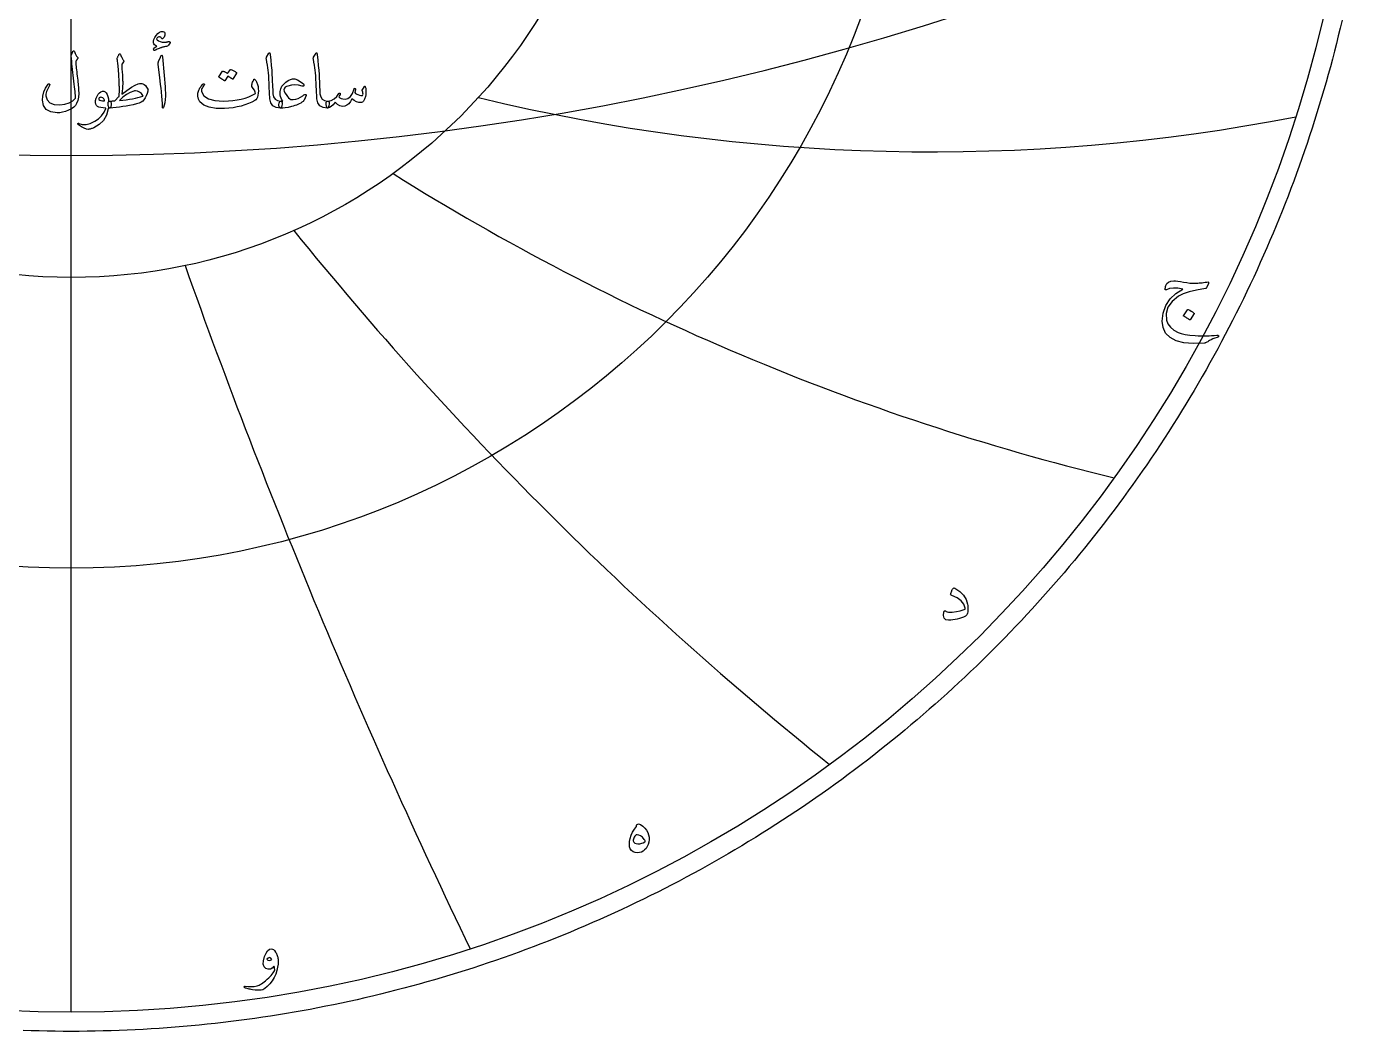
# Model space of a CAD drawing. Header units: millimetres. Extents: x -84 to 84, y -84 to 86.
# Drawn here: x -2.9 to 82.3, y -83.6 to -19.2 of the extents above; entities that cross this region are included whole.
import ezdxf

# ---------------------------------------------------------------- set-up
doc = ezdxf.new("R2010")
doc.units = ezdxf.units.MM
for name, color, linetype in [('CUT_OUTER', 1, 'Continuous'), ('ENGRAVE', 7, 'Continuous'), ('ENGRAVE_FINE', 8, 'Continuous'), ('TEXT', 5, 'Continuous')]:
    doc.layers.add(name, color=color, linetype=linetype)

msp = doc.modelspace()

# ---------------------------------------------------------------- linework, layer by layer
at = {"layer": 'CUT_OUTER'}
msp.add_lwpolyline([(81.428, -18.8108), (81.311, -19.3101), (81.191, -19.8087), (81.0679, -20.3065), (80.9418, -20.8035), (80.8126, -21.2998), (80.6804, -21.7952), (80.5452, -22.2899), (80.4069, -22.7836), (80.2656, -23.2766), (80.1212, -23.7686), (79.9739, -24.2598), (79.8235, -24.7501), (79.6702, -25.2394), (79.5138, -25.7278), (79.3544, -26.2152), (79.1921, -26.7016), (79.0268, -27.187), (78.8585, -27.6714), (78.6872, -28.1547), (78.513, -28.637), (78.3358, -29.1182), (78.1556, -29.5983), (77.9725, -30.0773), (77.7865, -30.5552), (77.5976, -31.0319), (77.4057, -31.5075), (77.2109, -31.9818), (77.0132, -32.455), (76.8126, -32.9269), (76.6092, -33.3976), (76.4028, -33.867), (76.1936, -34.3352), (75.9814, -34.8021), (75.7665, -35.2676), (75.5486, -35.7318), (75.328, -36.1947), (75.1045, -36.6563), (74.8781, -37.1164), (74.649, -37.5751), (74.417, -38.0325), (74.1823, -38.4884), (73.9447, -38.9428), (73.7044, -39.3958), (73.4612, -39.8473), (73.2154, -40.2973), (72.9667, -40.7458), (72.7153, -41.1927), (72.4612, -41.6381), (72.2044, -42.082), (71.9448, -42.5242), (71.6825, -42.9649), (71.4175, -43.4039), (71.1499, -43.8413), (70.8795, -44.277), (70.6065, -44.7111), (70.3309, -45.1435), (70.0525, -45.5742), (69.7716, -46.0031), (69.488, -46.4304), (69.2018, -46.8559), (68.913, -47.2796), (68.6216, -47.7016), (68.3276, -48.1217), (68.0311, -48.5401), (67.7319, -48.9566), (67.4303, -49.3713), (67.1261, -49.7841), (66.8193, -50.195), (66.5101, -50.6041), (66.1983, -51.0112), (65.8841, -51.4164), (65.5674, -51.8197), (65.2482, -52.2211), (64.9265, -52.6204), (64.6024, -53.0178), (64.2759, -53.4132), (63.9469, -53.8066), (63.6156, -54.198), (63.2818, -54.5873), (62.9457, -54.9745), (62.6072, -55.3597), (62.2663, -55.7429), (61.9231, -56.1239), (61.5776, -56.5028), (61.2297, -56.8795), (60.8796, -57.2542), (60.5271, -57.6266), (60.1724, -57.9969), (59.8154, -58.365), (59.4562, -58.731), (59.0947, -59.0947), (58.731, -59.4562), (58.365, -59.8154), (57.9969, -60.1724), (57.6266, -60.5271), (57.2542, -60.8796), (56.8795, -61.2297), (56.5028, -61.5776), (56.1239, -61.9231), (55.7429, -62.2663), (55.3597, -62.6072), (54.9745, -62.9457), (54.5873, -63.2818), (54.198, -63.6156), (53.8066, -63.9469), (53.4132, -64.2759), (53.0178, -64.6024), (52.6204, -64.9265), (52.2211, -65.2482), (51.8197, -65.5674), (51.4164, -65.8841), (51.0112, -66.1983), (50.6041, -66.5101), (50.195, -66.8193), (49.7841, -67.1261), (49.3713, -67.4303), (48.9566, -67.7319), (48.5401, -68.0311), (48.1217, -68.3276), (47.7016, -68.6216), (47.2796, -68.913), (46.8559, -69.2018), (46.4304, -69.488), (46.0031, -69.7716), (45.5742, -70.0525), (45.1435, -70.3309), (44.7111, -70.6065), (44.277, -70.8795), (43.8413, -71.1499), (43.4039, -71.4175), (42.9649, -71.6825), (42.5242, -71.9448), (42.082, -72.2044), (41.6381, -72.4612), (41.1927, -72.7153), (40.7458, -72.9667), (40.2973, -73.2154), (39.8473, -73.4612), (39.3958, -73.7044), (38.9428, -73.9447), (38.4884, -74.1823), (38.0325, -74.417), (37.5751, -74.649), (37.1164, -74.8781), (36.6563, -75.1045), (36.1947, -75.328), (35.7318, -75.5486), (35.2676, -75.7665), (34.8021, -75.9814), (34.3352, -76.1936), (33.867, -76.4028), (33.3976, -76.6092), (32.9269, -76.8126), (32.455, -77.0132), (31.9818, -77.2109), (31.5075, -77.4057), (31.0319, -77.5976), (30.5552, -77.7865), (30.0773, -77.9725), (29.5983, -78.1556), (29.1182, -78.3358), (28.637, -78.513), (28.1547, -78.6872), (27.6714, -78.8585), (27.187, -79.0268), (26.7016, -79.1921), (26.2152, -79.3544), (25.7278, -79.5138), (25.2394, -79.6702), (24.7501, -79.8235), (24.2598, -79.9739), (23.7686, -80.1212), (23.2766, -80.2656), (22.7836, -80.4069), (22.2899, -80.5452), (21.7952, -80.6804), (21.2998, -80.8126), (20.8035, -80.9418), (20.3065, -81.0679), (19.8087, -81.191), (19.3101, -81.311), (18.8108, -81.428), (18.3108, -81.5419), (17.8102, -81.6527), (17.3088, -81.7604), (16.8068, -81.8651), (16.3042, -81.9667), (15.8009, -82.0652), (15.2971, -82.1606), (14.7927, -82.2529), (14.2877, -82.3421), (13.7822, -82.4282), (13.2762, -82.5112), (12.7696, -82.5912), (12.2626, -82.668), (11.7552, -82.7416), (11.2472, -82.8122), (10.7389, -82.8797), (10.2302, -82.944), (9.721, -83.0052), (9.2115, -83.0633), (8.7017, -83.1182), (8.1915, -83.1701), (7.6811, -83.2188), (7.1703, -83.2643), (6.6593, -83.3068), (6.148, -83.3461), (5.6365, -83.3822), (5.1247, -83.4152), (4.6128, -83.4451), (4.1007, -83.4718), (3.5885, -83.4954), (3.0761, -83.5159), (2.5636, -83.5332), (2.051, -83.5473), (1.5383, -83.5583), (1.0256, -83.5662), (0.5128, -83.5709), (0, -83.5725), (-0.5128, -83.5709), (-1.0256, -83.5662), (-1.5383, -83.5583), (-2.051, -83.5473), (-2.5636, -83.5332), (-3.0761, -83.5159)], dxfattribs=at)
at = {"layer": 'ENGRAVE'}
for points in [[(0, -82.35), (0, 82.35)], [(0, -82.35), (0, -35.2859)]]:
    msp.add_lwpolyline(points, dxfattribs=at)
for radius in [82.35, 53.9054, 35.2859]:
    msp.add_circle((0, 0), radius, dxfattribs=at)
for centre, radius, start, end in [((55.1091, 95.4517), 122.6941, 256.3176, 280.973176), ((103.5636, 103.5636), 156.0661, 237.894618, 256.386299), ((189.7998, 109.5809), 225.6939, 218.942336, 231.270124), ((422.7759, 113.2825), 440.9968, 199.58272, 205.746614)]:
    msp.add_arc(centre, radius, start, end, dxfattribs=at)
at = {"layer": 'ENGRAVE_FINE'}
msp.add_arc((0, 156.4397), 183.9059, 243.541053, 296.458947, dxfattribs=at)
at = {"layer": 'TEXT'}
for points in [[(6.1559, -20.4793), (6.0924, -20.4912), (6.0335, -20.5025), (5.9792, -20.5131), (5.9294, -20.5232), (5.8845, -20.5329), (5.8448, -20.5427), (5.8103, -20.5524), (5.7809, -20.5621), (5.7511, -20.5732), (5.7151, -20.5871), (5.6731, -20.6037), (5.625, -20.623), (5.5709, -20.6454), (5.5106, -20.6711), (5.4442, -20.7002), (5.3718, -20.7326), (5.3423, -20.7423), (5.317, -20.7423), (5.296, -20.7326), (5.2793, -20.7131), (5.2692, -20.6653), (5.2975, -20.6096), (5.3642, -20.546), (5.4692, -20.4745), (5.3888, -20.4288), (5.328, -20.3795), (5.2866, -20.3265), (5.2646, -20.2699), (5.2604, -20.1631), (5.2866, -20.0471), (5.3432, -19.922), (5.4302, -19.7878), (5.534, -19.6676), (5.6409, -19.5845), (5.7507, -19.5385), (5.8637, -19.5297), (5.9267, -19.5455), (5.9696, -19.5784), (5.9924, -19.6283), (5.9952, -19.6953), (5.9842, -19.7677), (5.9659, -19.8341), (5.9404, -19.8943), (5.9075, -19.9485), (5.8746, -19.9865), (5.8442, -20.0033), (5.8162, -19.9987), (5.7906, -19.9729), (5.7614, -19.9342), (5.7273, -19.9059), (5.6883, -19.8879), (5.6445, -19.8803), (5.5986, -19.8803), (5.5581, -19.8901), (5.5231, -19.9095), (5.4935, -19.9388), (5.4719, -19.9741), (5.4655, -20.0069), (5.4744, -20.0374), (5.4984, -20.0654), (5.5885, -20.132), (5.6981, -20.181), (5.8271, -20.2124), (5.9757, -20.2261), (5.9886, -20.2256), (6.0031, -20.2243), (6.0191, -20.222), (6.0366, -20.2188), (6.0556, -20.215), (6.0761, -20.2109), (6.0982, -20.2065), (6.1218, -20.2017), (6.1474, -20.197), (6.1705, -20.1926), (6.1912, -20.1885), (6.2095, -20.1847), (6.2256, -20.1815), (6.2399, -20.1792), (6.2524, -20.1779), (6.263, -20.1774), (6.2831, -20.1795), (6.2996, -20.1859), (6.3123, -20.1966), (6.3215, -20.2115), (6.3273, -20.2258), (6.33, -20.2395), (6.3297, -20.2526), (6.3263, -20.2651), (6.2792, -20.3533), (6.235, -20.4185), (6.1939, -20.4605), (6.1559, -20.4793)], [(0.0974, -20.8105), (0.1059, -20.7956), (0.1169, -20.7849), (0.1303, -20.7786), (0.1461, -20.7764), (0.1619, -20.7792), (0.1753, -20.7874), (0.1863, -20.8011), (0.1948, -20.8203), (0.2402, -20.932), (0.2886, -21.0285), (0.34, -21.1097), (0.3945, -21.1758), (0.4106, -21.1995), (0.4152, -21.2269), (0.4082, -21.258), (0.3896, -21.2927), (0.3777, -21.3094), (0.3665, -21.3255), (0.3558, -21.3411), (0.3458, -21.356), (0.3363, -21.37), (0.3275, -21.3828), (0.3193, -21.3943), (0.3117, -21.4047), (0.2989, -21.4235), (0.2898, -21.4461), (0.2843, -21.4723), (0.2825, -21.5021), (0.2883, -21.5862), (0.2959, -21.678), (0.3053, -21.7774), (0.3166, -21.8844), (0.3293, -21.999), (0.3433, -22.1212), (0.3586, -22.251), (0.375, -22.3885), (0.3934, -22.5256), (0.4097, -22.6545), (0.4239, -22.7752), (0.4359, -22.8876), (0.4461, -22.9922), (0.4548, -23.0891), (0.4619, -23.1785), (0.4675, -23.2602), (0.4739, -23.5022), (0.4541, -23.7314), (0.4082, -23.9478), (0.336, -24.1514), (0.2657, -24.2711), (0.1571, -24.3816), (0.01, -24.4829), (-0.1753, -24.5752), (-0.3762, -24.6516), (-0.5649, -24.7054), (-0.7415, -24.7368), (-0.9059, -24.7456), (-1.3174, -24.689), (-1.612, -24.5338), (-1.7898, -24.2799), (-1.8507, -23.9274), (-1.8294, -23.6647), (-1.7606, -23.4075), (-1.6443, -23.1558), (-1.4805, -22.9096), (-1.468, -22.8953), (-1.455, -22.8864), (-1.4413, -22.8831), (-1.427, -22.8852), (-1.4117, -22.891), (-1.4002, -22.8986), (-1.3923, -22.908), (-1.388, -22.9193), (-1.385, -22.936), (-1.3856, -22.9522), (-1.3898, -22.9677), (-1.3977, -22.9826), (-1.5094, -23.2002), (-1.5865, -23.3856), (-1.6288, -23.5387), (-1.6364, -23.6596), (-1.5551, -23.9198), (-1.3795, -24.1015), (-1.1095, -24.2047), (-0.7451, -24.2294), (-0.4167, -24.1938), (-0.1376, -24.1113), (0.0922, -23.9819), (0.2727, -23.8057), (0.2689, -23.7206), (0.2624, -23.6212), (0.2531, -23.5075), (0.2411, -23.3795), (0.226, -23.2369), (0.2076, -23.0794), (0.1858, -22.907), (0.1607, -22.7196), (0.137, -22.5263), (0.1144, -22.3361), (0.0931, -22.1489), (0.0731, -21.9647), (0.0545, -21.7836), (0.0377, -21.6056), (0.0228, -21.4306), (0.0097, -21.2586), (-0.0097, -21.093), (-0.0088, -21.0741), (-0.0061, -21.0565), (-0.0015, -21.04), (0.0049, -21.0248)], [(3.0682, -20.9858), (3.0798, -20.9734), (3.0901, -20.9651), (3.0992, -20.9612), (3.1072, -20.9615), (3.1166, -20.9658), (3.1254, -20.9737), (3.1336, -20.9852), (3.1413, -21.0005), (3.1721, -21.0662), (3.2015, -21.1271), (3.2294, -21.1831), (3.2557, -21.2342), (3.2808, -21.2799), (3.305, -21.3194), (3.3283, -21.3529), (3.3507, -21.3803), (3.3671, -21.4029), (3.3726, -21.4266), (3.3671, -21.4516), (3.3507, -21.4777), (3.2533, -21.5995), (3.2408, -21.6205), (3.2326, -21.6445), (3.2286, -21.6716), (3.2289, -21.7018), (3.2447, -21.9316), (3.2581, -22.134), (3.2691, -22.309), (3.2776, -22.4566), (3.284, -22.5772), (3.2886, -22.6709), (3.2913, -22.7379), (3.2922, -22.7781), (3.2912, -22.8968), (3.288, -23.0094), (3.2826, -23.1159), (3.2752, -23.2164), (3.2659, -23.3107), (3.2551, -23.399), (3.2428, -23.4812), (3.2289, -23.5573), (3.5598, -23.304), (3.8462, -23.1092), (4.0882, -22.9729), (4.2857, -22.8949), (4.3737, -22.8742), (4.4525, -22.8657), (4.5222, -22.8694), (4.5828, -22.8852), (4.6684, -22.9296), (4.7496, -22.9997), (4.8266, -23.0952), (4.8994, -23.2164), (4.9106, -23.2453), (4.9152, -23.2785), (4.9131, -23.3159), (4.9043, -23.3576), (4.8559, -23.5074), (4.7983, -23.6498), (4.7317, -23.785), (4.6559, -23.9128), (4.5822, -23.995), (4.4781, -24.0662), (4.3436, -24.1265), (4.1786, -24.1758), (3.9578, -24.2247), (3.7385, -24.2689), (3.5207, -24.3087), (3.3044, -24.3438), (3.09, -24.3741), (2.8777, -24.3992), (2.6675, -24.4192), (2.4594, -24.4339), (2.436, -24.4272), (2.4144, -24.4071), (2.3946, -24.3736), (2.3766, -24.3268), (2.3608, -24.2692), (2.3523, -24.2135), (2.3511, -24.1597), (2.3572, -24.1076), (2.3709, -24.0623), (2.3925, -24.0285), (2.422, -24.0063), (2.4594, -23.9956), (2.5092, -23.9929), (2.5562, -23.9895), (2.6005, -23.9856), (2.6421, -23.981), (2.6809, -23.9764), (2.7169, -23.9725), (2.7503, -23.9691), (2.7809, -23.9664), (3.0536, -23.7034), (3.056, -23.692), (3.0585, -23.6772), (3.0609, -23.6591), (3.0633, -23.6376), (3.0658, -23.6128), (3.0682, -23.5847), (3.0706, -23.5532), (3.0731, -23.5183), (3.0752, -23.4804), (3.0767, -23.4398), (3.0776, -23.3964), (3.0779, -23.3503), (3.0779, -23.3018), (3.0779, -23.2511), (3.0779, -23.1983), (3.0779, -23.1433), (3.0773, -23.0812), (3.0755, -23.007), (3.0725, -22.9205), (3.0682, -22.8219), (3.0627, -22.7117), (3.056, -22.5906), (3.0481, -22.4585), (3.039, -22.3154), (3.018, -21.9979), (2.9988, -21.7468), (2.9815, -21.562), (2.9659, -21.4436), (2.9534, -21.3675), (2.9452, -21.3097), (2.9413, -21.2701), (2.9416, -21.2488), (2.9563, -21.2087), (2.9714, -21.1709), (2.9868, -21.1356), (3.0025, -21.1027), (3.0184, -21.0717), (3.0347, -21.0419), (3.0513, -21.0132), (3.0682, -20.9858)], [(5.7127, -21.1709), (5.7593, -21.0808), (5.7967, -21.0492), (5.825, -21.0759), (5.8442, -21.1612), (5.9562, -22.3544), (6.0229, -23.0867), (6.0378, -23.6717), (6.001, -24.1094), (5.9124, -24.3998), (5.8962, -24.4236), (5.8819, -24.4364), (5.8695, -24.4382), (5.8588, -24.429), (5.8503, -24.4147), (5.8442, -24.3962), (5.8405, -24.3733), (5.8393, -24.3463), (5.8393, -24.1353), (5.8296, -23.9116), (5.8101, -23.6751), (5.7809, -23.4258), (5.7745, -23.3607), (5.7553, -23.1847), (5.7234, -22.898), (5.6786, -22.5005), (5.5715, -21.619), (5.569, -21.5721), (5.5715, -21.5289), (5.5788, -21.4893), (5.5909, -21.4534)], [(12.6673, -20.9274), (12.6767, -20.9128), (12.6856, -20.9031), (12.6938, -20.8982), (12.7014, -20.8982), (12.7129, -20.9046), (12.7233, -20.9237), (12.7324, -20.9557), (12.7403, -21.0005), (12.7805, -21.3642), (12.8134, -21.7005), (12.839, -22.0095), (12.8572, -22.291), (12.8689, -22.5318), (12.8798, -22.7476), (12.8896, -22.9385), (12.8986, -23.1044), (12.9064, -23.2453), (12.9126, -23.3613), (12.9173, -23.4523), (12.9205, -23.5183), (12.9638, -23.7162), (13.0593, -23.8617), (13.2073, -23.9548), (13.4076, -23.9956), (13.4633, -24.0102), (13.4989, -24.0443), (13.5144, -24.0979), (13.5098, -24.1709), (13.487, -24.286), (13.4623, -24.3682), (13.4359, -24.4175), (13.4076, -24.4339), (13.1257, -24.3968), (12.9181, -24.2854), (12.7848, -24.0997), (12.7257, -23.8398), (12.7164, -23.7154), (12.7081, -23.5908), (12.7006, -23.4658), (12.6941, -23.3406), (12.6881, -23.215), (12.6825, -23.0891), (12.6772, -22.963), (12.6722, -22.8365), (12.663, -22.5953), (12.6502, -22.3781), (12.6338, -22.185), (12.6137, -22.0159), (12.59, -21.8535), (12.5626, -21.6805), (12.5315, -21.4968), (12.4968, -21.3024), (12.4923, -21.2674), (12.4932, -21.2354), (12.4996, -21.2065), (12.5114, -21.1807)], [(15.6819, -20.9274), (15.6914, -20.9128), (15.7002, -20.9031), (15.7084, -20.8982), (15.716, -20.8982), (15.7276, -20.9046), (15.7379, -20.9237), (15.7471, -20.9557), (15.755, -21.0005), (15.7952, -21.3642), (15.828, -21.7005), (15.8536, -22.0095), (15.8719, -22.291), (15.8836, -22.5318), (15.8944, -22.7476), (15.9043, -22.9385), (15.9133, -23.1044), (15.921, -23.2453), (15.9273, -23.3613), (15.932, -23.4523), (15.9352, -23.5183), (15.9784, -23.7162), (16.074, -23.8617), (16.2219, -23.9548), (16.4222, -23.9956), (16.4779, -24.0102), (16.5135, -24.0443), (16.529, -24.0979), (16.5245, -24.1709), (16.5016, -24.286), (16.477, -24.3682), (16.4505, -24.4175), (16.4222, -24.4339), (16.1403, -24.3968), (15.9327, -24.2854), (15.7994, -24.0997), (15.7404, -23.8398), (15.7311, -23.7154), (15.7227, -23.5908), (15.7152, -23.4658), (15.7087, -23.3406), (15.7028, -23.215), (15.6971, -23.0891), (15.6918, -22.963), (15.6868, -22.8365), (15.6777, -22.5953), (15.6649, -22.3781), (15.6484, -22.185), (15.6283, -22.0159), (15.6046, -21.8535), (15.5772, -21.6805), (15.5462, -21.4968), (15.5115, -21.3024), (15.5069, -21.2674), (15.5078, -21.2354), (15.5142, -21.2065), (15.5261, -21.1807)], [(10.1932, -21.9745), (10.1993, -21.9684), (10.2079, -21.9647), (10.2188, -21.9635), (10.2322, -21.9647), (10.2801, -21.9827), (10.3266, -22.0025), (10.3715, -22.0241), (10.4148, -22.0475), (10.457, -22.0731), (10.4982, -22.1011), (10.5386, -22.1315), (10.578, -22.1644), (10.5856, -22.1745), (10.5889, -22.1851), (10.588, -22.1964), (10.5829, -22.2083), (10.3491, -22.5784), (10.3427, -22.5833), (10.3333, -22.5833), (10.3208, -22.5784), (10.3053, -22.5686), (10.2946, -22.5597), (10.2773, -22.5473), (10.2532, -22.5317), (10.2225, -22.5126), (10.1847, -22.49), (10.1397, -22.4633), (10.0873, -22.4327), (10.0277, -22.3982), (9.8426, -22.6855), (9.8341, -22.6944), (9.8231, -22.6965), (9.8097, -22.6919), (9.7939, -22.6807), (9.7802, -22.6709), (9.7586, -22.6563), (9.7291, -22.6368), (9.6916, -22.6125), (9.6457, -22.5833), (9.5906, -22.5492), (9.5263, -22.5102), (9.453, -22.4664), (9.4454, -22.4591), (9.442, -22.4518), (9.4429, -22.4445), (9.4481, -22.4372), (9.6868, -22.0816), (9.6928, -22.0755), (9.7014, -22.0719), (9.7123, -22.0707), (9.7257, -22.0719), (9.7665, -22.0851), (9.8061, -22.1005), (9.8444, -22.118), (9.8816, -22.1376), (9.9175, -22.1591), (9.9522, -22.1821), (9.9857, -22.2066), (10.0179, -22.2326)], [(11.7809, -22.6222), (11.8136, -22.6633), (11.8436, -22.7087), (11.8709, -22.7583), (11.8954, -22.8122), (11.9171, -22.87), (11.9362, -22.9315), (11.9524, -22.9966), (11.966, -23.0654), (11.9836, -23.2036), (11.9879, -23.3406), (11.9788, -23.4763), (11.9562, -23.6109), (11.9222, -23.7308), (11.8783, -23.8276), (11.8248, -23.9012), (11.7614, -23.9518), (11.5605, -24.058), (11.3475, -24.1527), (11.1222, -24.2358), (10.8848, -24.3073), (10.6352, -24.3666), (10.3734, -24.4132), (10.0995, -24.447), (9.8134, -24.468), (9.277, -24.4625), (8.8369, -24.3877), (8.493, -24.2434), (8.2452, -24.0297), (8.1435, -23.8626), (8.0966, -23.6827), (8.1046, -23.49), (8.1673, -23.2846), (8.1884, -23.2403), (8.2129, -23.1951), (8.2408, -23.149), (8.272, -23.1019), (8.3065, -23.054), (8.3444, -23.0051), (8.3857, -22.9554), (8.4302, -22.9047), (8.4452, -22.8904), (8.4607, -22.8816), (8.4768, -22.8782), (8.4936, -22.8803), (8.5048, -22.8846), (8.5143, -22.8925), (8.5219, -22.9041), (8.5277, -22.9193), (8.5304, -22.9336), (8.5289, -22.9473), (8.5231, -22.9604), (8.513, -22.9729), (8.4713, -23.0225), (8.4339, -23.0739), (8.4007, -23.1272), (8.3718, -23.1823), (8.352, -23.2349), (8.3414, -23.2858), (8.3398, -23.3348), (8.3475, -23.382), (8.4996, -23.6574), (8.7858, -23.8507), (9.2058, -23.9618), (9.7598, -23.9907), (10.0643, -23.979), (10.3546, -23.9536), (10.6305, -23.9145), (10.8921, -23.8617), (11.1397, -23.7952), (11.3737, -23.715), (11.5939, -23.6211), (11.8004, -23.5135), (11.7803, -23.413), (11.7347, -23.3016), (11.6634, -23.1792), (11.5666, -23.0459), (11.5636, -23.0331), (11.5642, -23.0094), (11.5685, -22.9747), (11.5764, -22.929), (11.5785, -22.9245), (11.58, -22.9205), (11.5809, -22.9172), (11.5812, -22.9144), (11.5971, -22.8523), (11.6202, -22.7829), (11.6506, -22.7062), (11.6884, -22.6222), (11.7051, -22.5966), (11.7261, -22.5881), (11.7514, -22.5966), (11.7809, -22.6222)], [(15.0488, -23.6401), (14.9173, -23.9323), (14.9006, -23.9612), (14.8844, -23.9846), (14.8689, -24.0026), (14.854, -24.0151), (14.7782, -24.067), (14.6969, -24.1155), (14.6102, -24.1607), (14.518, -24.2026), (14.4205, -24.2417), (14.3183, -24.2787), (14.2111, -24.3135), (14.0991, -24.3463), (13.8897, -24.3974), (13.7046, -24.429), (13.5439, -24.4412), (13.4076, -24.4339), (13.3555, -24.4102), (13.3211, -24.3633), (13.3044, -24.2933), (13.3053, -24.2002), (13.3178, -24.1161), (13.3357, -24.054), (13.3592, -24.0139), (13.3881, -23.9956), (13.3929, -23.9956), (13.3978, -23.9956), (13.4027, -23.9956), (13.4076, -23.9956), (13.4438, -23.9993), (13.4794, -24.0005), (13.5144, -23.9993), (13.5488, -23.9956), (13.4897, -23.9082), (13.4441, -23.8118), (13.4118, -23.7061), (13.3929, -23.5914), (13.3902, -23.3859), (13.4258, -23.203), (13.4998, -23.0426), (13.6121, -22.9047), (13.7567, -22.7759), (13.8982, -22.677), (14.0367, -22.6079), (14.1722, -22.5686), (14.3183, -22.569), (14.4839, -22.6234), (14.6689, -22.7321), (14.8735, -22.8949), (14.8966, -22.9202), (14.9076, -22.9473), (14.9063, -22.9762), (14.893, -23.007), (14.8738, -23.0307), (14.8503, -23.0435), (14.8226, -23.0453), (14.7907, -23.0362), (14.5615, -22.9698), (14.3317, -22.9461), (14.1012, -22.965), (13.8702, -23.0264), (13.7786, -23.0651), (13.7083, -23.108), (13.6593, -23.1552), (13.6316, -23.2066), (13.6249, -23.2718), (13.6438, -23.3552), (13.6882, -23.4568), (13.7582, -23.5768), (13.8434, -23.6979), (13.9238, -23.7886), (13.9993, -23.8489), (14.0699, -23.8787), (14.2236, -23.8939), (14.3779, -23.8763), (14.5329, -23.8258), (14.6884, -23.7424), (14.8296, -23.645), (14.9027, -23.5987), (14.9611, -23.5719), (15.005, -23.5646), (15.0342, -23.5768), (15.0461, -23.5917), (15.0525, -23.6072), (15.0534, -23.6233), (15.0488, -23.6401)], [(2.362, -24.4875), (2.2479, -24.8884), (2.0564, -25.2241), (1.7877, -25.4947), (1.4416, -25.7002), (1.3932, -25.721), (1.3454, -25.7397), (1.2982, -25.7563), (1.2516, -25.7708), (1.206, -25.7828), (1.1615, -25.7921), (1.1183, -25.7986), (1.0763, -25.8024), (0.9716, -25.7875), (0.8328, -25.733), (0.6599, -25.639), (0.4529, -25.5054), (0.4307, -25.4862), (0.4176, -25.4676), (0.4137, -25.4497), (0.4188, -25.4323), (0.4304, -25.4189), (0.4456, -25.4128), (0.4645, -25.414), (0.487, -25.4226), (0.7022, -25.4923), (0.9436, -25.492), (1.2111, -25.4216), (1.5049, -25.2813), (1.7447, -25.1185), (1.9432, -24.927), (2.1003, -24.707), (2.2159, -24.4583), (2.215, -24.4494), (2.2123, -24.4424), (2.2077, -24.4373), (2.2013, -24.4339), (2.0336, -24.4242), (1.8908, -24.4047), (1.773, -24.3755), (1.6802, -24.3365), (1.6084, -24.2762), (1.5633, -24.1928), (1.5451, -24.0863), (1.5536, -23.9566), (1.5563, -23.9394), (1.5597, -23.9219), (1.5636, -23.9041), (1.5682, -23.886), (1.5734, -23.8673), (1.5791, -23.8477), (1.5855, -23.8271), (1.5925, -23.8057), (1.6498, -23.6666), (1.7192, -23.5512), (1.8007, -23.4596), (1.8945, -23.3917), (1.9904, -23.3546), (2.0783, -23.3552), (2.1584, -23.3935), (2.2305, -23.4696), (2.2935, -23.5756), (2.3413, -23.6985), (2.3739, -23.8385), (2.3912, -23.9956), (2.4008, -23.9955), (2.4101, -23.995), (2.4191, -23.9942), (2.4278, -23.9932), (2.4365, -23.9921), (2.4454, -23.9913), (2.4547, -23.9909), (2.4643, -23.9907), (2.4972, -23.9977), (2.5227, -24.0187), (2.541, -24.0537), (2.552, -24.1027), (2.5565, -24.1566), (2.5556, -24.2111), (2.5492, -24.2662), (2.5374, -24.3219), (2.5218, -24.3709), (2.5045, -24.4059), (2.4853, -24.4269), (2.4643, -24.4339), (2.3718, -24.4339), (2.3712, -24.4427), (2.3693, -24.4546), (2.3663, -24.4695), (2.362, -24.4875)], [(2.1283, -23.942), (2.0771, -23.8528), (2.0211, -23.7898), (1.9602, -23.753), (1.8945, -23.7424), (1.8552, -23.7527), (1.8202, -23.7691), (1.7895, -23.7917), (1.763, -23.8203), (1.7545, -23.8355), (1.7533, -23.8519), (1.7593, -23.8696), (1.7727, -23.8885), (1.823, -23.9326), (1.8957, -23.9627), (1.991, -23.9789), (2.1088, -23.981), (2.121, -23.9786), (2.1283, -23.9713), (2.1307, -23.9591), (2.1283, -23.942)], [(4.1153, -23.3333), (4.0906, -23.3342), (4.0654, -23.3369), (4.0395, -23.3415), (4.013, -23.3479), (3.7738, -23.4419), (3.5382, -23.5731), (3.3062, -23.7414), (3.0779, -23.9469), (3.3059, -23.9256), (3.5223, -23.9006), (3.7272, -23.872), (3.9205, -23.8398), (4.1022, -23.8035), (4.2723, -23.7631), (4.4309, -23.7183), (4.578, -23.6693), (4.5916, -23.6635), (4.5986, -23.6559), (4.599, -23.6465), (4.5926, -23.6352), (4.4879, -23.5068), (4.3734, -23.4136), (4.2492, -23.3558), (4.1153, -23.3333)], [(18.7842, -23.0459), (18.7949, -23.0386), (18.8073, -23.0411), (18.8217, -23.0532), (18.8378, -23.0751), (18.8551, -23.1123), (18.8682, -23.1652), (18.877, -23.234), (18.8816, -23.3187), (18.8831, -23.4148), (18.878, -23.5086), (18.8661, -23.5999), (18.8475, -23.6888), (18.7933, -23.8617), (18.7331, -23.9859), (18.6667, -24.0614), (18.5943, -24.0881), (18.4229, -24.0781), (18.2643, -24.0333), (18.1185, -23.9539), (17.9855, -23.8398), (17.8942, -24.0196), (17.7858, -24.16), (17.6604, -24.2607), (17.518, -24.3219), (17.3685, -24.3353), (17.2172, -24.2976), (17.0641, -24.2087), (16.9092, -24.0687), (16.7838, -24.2285), (16.6608, -24.3426), (16.5403, -24.4111), (16.4222, -24.4339), (16.3984, -24.4205), (16.3759, -24.3803), (16.3546, -24.3134), (16.3345, -24.2196), (16.3272, -24.1271), (16.3394, -24.0589), (16.371, -24.0151), (16.4222, -23.9956), (16.6468, -23.9448), (16.8435, -23.8458), (17.0121, -23.6988), (17.1527, -23.5037), (17.1603, -23.4931), (17.1685, -23.4855), (17.1774, -23.4809), (17.1868, -23.4794), (17.1984, -23.4806), (17.2087, -23.4842), (17.2178, -23.4903), (17.2258, -23.4988), (17.2303, -23.525), (17.2197, -23.5695), (17.1938, -23.6322), (17.1527, -23.7131), (17.2066, -23.7755), (17.2903, -23.8215), (17.4038, -23.851), (17.5472, -23.8641), (17.7259, -23.8267), (17.882, -23.7046), (18.0156, -23.4979), (18.1267, -23.2066), (18.1322, -23.1917), (18.1389, -23.1811), (18.1468, -23.1747), (18.156, -23.1725), (18.1697, -23.1738), (18.1815, -23.1774), (18.1916, -23.1835), (18.1998, -23.192), (18.2059, -23.2042), (18.2095, -23.2164), (18.2108, -23.2286), (18.2095, -23.2407), (18.1608, -23.4453), (18.2178, -23.4958), (18.2862, -23.5402), (18.3663, -23.5786), (18.4579, -23.6109), (18.5471, -23.6319), (18.615, -23.6364), (18.6615, -23.6246), (18.6868, -23.5963), (18.695, -23.553), (18.6905, -23.4915), (18.6731, -23.4118), (18.643, -23.3138), (18.6482, -23.2861), (18.6734, -23.2322), (18.7188, -23.1522), (18.7842, -23.0459)], [(72.8691, -35.6717), (72.7444, -35.9523), (72.733, -35.9708), (72.7197, -35.9847), (72.7045, -35.9942), (72.6873, -35.999), (72.111, -36.0899), (71.6288, -36.2016), (71.2408, -36.3341), (70.947, -36.4873), (70.535, -36.8234), (70.2704, -37.1925), (70.1532, -37.5948), (70.1834, -38.0302), (70.2749, -38.2659), (70.4301, -38.4744), (70.6489, -38.6555), (70.9314, -38.8094), (71.1298, -38.8783), (71.3769, -38.9341), (71.6727, -38.977), (72.0171, -39.0068), (72.2003, -39.0156), (72.3808, -39.0211), (72.5587, -39.0234), (72.734, -39.0224), (72.9061, -39.0185), (73.0743, -39.012), (73.2386, -39.0029), (73.399, -38.9913), (73.4366, -38.9887), (73.4665, -38.9913), (73.4886, -38.999), (73.5029, -39.012), (73.5106, -39.0279), (73.5132, -39.0445), (73.5106, -39.0617), (73.5029, -39.0796), (73.4972, -39.0891), (73.4905, -39.0971), (73.4829, -39.1034), (73.4743, -39.1081), (73.465, -39.1122), (73.4555, -39.1166), (73.4456, -39.1213), (73.4353, -39.1263), (73.2856, -39.174), (73.1535, -39.2237), (73.0389, -39.2753), (72.9418, -39.3289), (72.8796, -39.3676), (72.823, -39.4003), (72.7718, -39.4273), (72.7262, -39.4484), (72.6868, -39.4646), (72.6542, -39.477), (72.6283, -39.4854), (72.6093, -39.49), (71.899, -39.5163), (71.2951, -39.4653), (70.7976, -39.337), (70.4067, -39.1315), (70.1243, -38.8497), (69.9574, -38.4977), (69.9061, -38.0757), (69.9704, -37.5834), (70.1405, -37.0877), (70.4067, -36.6653), (70.7691, -36.3162), (71.2275, -36.0406), (70.9028, -35.9786), (70.6197, -35.964), (70.3782, -35.9968), (70.1782, -36.0769), (70.1606, -36.0834), (70.1444, -36.0873), (70.1295, -36.0886), (70.1158, -36.0873), (70.1045, -36.0831), (70.0963, -36.0756), (70.0915, -36.0649), (70.0898, -36.051), (70.097, -35.9864), (70.108, -35.9224), (70.123, -35.8591), (70.1418, -35.7964), (70.208, -35.6747), (70.3132, -35.5847), (70.4574, -35.5266), (70.6405, -35.5003), (70.7564, -35.5013), (70.9015, -35.5146), (71.0759, -35.5403), (71.2795, -35.5782), (71.4895, -35.6162), (71.6834, -35.6419), (71.861, -35.6552), (72.0223, -35.6562), (72.0999, -35.6528), (72.1821, -35.6477), (72.2688, -35.6411), (72.36, -35.6328), (72.4558, -35.6226), (72.5561, -35.6101), (72.661, -35.5953), (72.7704, -35.5782), (72.833, -35.5763), (72.8704, -35.5912), (72.8824, -35.623), (72.8691, -35.6717)], [(71.5288, -37.3549), (71.5353, -37.3484), (71.5444, -37.3445), (71.5561, -37.3432), (71.5704, -37.3445), (71.6714, -37.3854), (71.7665, -37.4354), (71.8558, -37.4945), (71.9392, -37.5627), (71.9473, -37.5731), (71.9509, -37.5834), (71.9499, -37.5938), (71.9444, -37.6042), (71.7002, -37.999), (71.6912, -38.0085), (71.6795, -38.0107), (71.6652, -38.0059), (71.6483, -37.9938), (71.6337, -37.9835), (71.6106, -37.9679), (71.5791, -37.9471), (71.5392, -37.9211), (71.4902, -37.8899), (71.4314, -37.8536), (71.3629, -37.812), (71.2847, -37.7653), (71.2743, -37.7575), (71.2691, -37.7497), (71.2691, -37.7419), (71.2743, -37.7341)], [(56.3546, -55.5302), (56.3752, -55.4684), (56.3955, -55.4127), (56.4155, -55.3632), (56.4351, -55.3198), (56.4541, -55.2823), (56.4721, -55.2504), (56.4892, -55.2239), (56.5053, -55.203), (56.5303, -55.1828), (56.5585, -55.1744), (56.59, -55.1776), (56.6247, -55.1926), (56.9322, -55.3987), (57.1689, -55.638), (57.3348, -55.9104), (57.4299, -56.2159), (57.4433, -56.3033), (57.452, -56.3887), (57.4562, -56.4721), (57.4559, -56.5536), (57.4507, -56.6325), (57.4403, -56.7082), (57.4248, -56.7806), (57.404, -56.8497), (57.3855, -56.8867), (57.3611, -56.9198), (57.3309, -56.9491), (57.2949, -56.9744), (57.1709, -57.0351), (57.0429, -57.0874), (56.9111, -57.1312), (56.7754, -57.1666), (56.6364, -57.1942), (56.4949, -57.2147), (56.3507, -57.228), (56.204, -57.2341), (56.0299, -57.2049), (55.9234, -57.1069), (55.8845, -56.94), (55.9131, -56.7043), (55.9228, -56.6786), (55.9364, -56.6588), (55.954, -56.6448), (55.9754, -56.6367), (55.9939, -56.639), (56.0131, -56.6458), (56.0329, -56.6572), (56.0533, -56.6731), (56.1166, -56.7072), (56.2027, -56.7263), (56.3114, -56.7306), (56.4429, -56.7198), (56.7283, -56.6783), (56.9611, -56.6315), (57.1413, -56.5796), (57.2689, -56.5224), (57.2754, -56.5146), (57.2793, -56.5017), (57.2806, -56.4835), (57.2793, -56.4601), (57.1913, -56.2146), (57.0209, -55.9978), (56.7679, -55.8094), (56.4325, -55.6497), (56.3887, -55.6267), (56.3611, -55.5991), (56.3497, -55.5669), (56.3546, -55.5302)], [(36.2508, -70.312), (36.2953, -70.2915), (36.3456, -70.2873), (36.4018, -70.2993), (36.4638, -70.3276), (36.618, -70.4308), (36.7482, -70.5483), (36.8544, -70.6802), (36.9365, -70.8263), (36.9934, -70.9785), (37.0236, -71.1341), (37.0271, -71.2928), (37.0041, -71.4548), (36.9622, -71.6026), (36.9041, -71.7341), (36.8297, -71.8493), (36.7391, -71.9483), (36.6369, -72.0279), (36.5274, -72.0847), (36.4109, -72.1188), (36.2872, -72.1302), (36.1255, -72.1185), (35.9937, -72.073), (35.8917, -71.9938), (35.8197, -71.8808), (35.7765, -71.7435), (35.7612, -71.586), (35.7739, -71.4084), (35.8145, -71.2107), (35.8804, -71.0055), (35.969, -70.8107), (36.0804, -70.6263), (36.2145, -70.4522), (36.219, -70.4441), (36.2223, -70.4302), (36.2242, -70.4103), (36.2248, -70.3847), (36.2265, -70.3568), (36.2313, -70.3353), (36.2395, -70.3204), (36.2508, -70.312)], [(36.7443, -71.4289), (36.7661, -71.4016), (36.769, -71.3665), (36.7531, -71.3237), (36.7184, -71.273), (36.5979, -71.1418), (36.4807, -71.0496), (36.3667, -70.9964), (36.256, -70.9821), (36.2034, -70.9915), (36.1547, -71.0198), (36.1099, -71.0668), (36.069, -71.1328), (36.0362, -71.2039), (36.0158, -71.2665), (36.0076, -71.3207), (36.0119, -71.3665), (36.0482, -71.4506), (36.1106, -71.5107), (36.1989, -71.5467), (36.3132, -71.5587), (36.4395, -71.5506), (36.5534, -71.5263), (36.655, -71.4857), (36.7443, -71.4289)], [(12.3814, -78.7835), (12.4762, -78.5633), (12.5788, -78.4068), (12.6892, -78.314), (12.8074, -78.2848), (12.8814, -78.2977), (12.9528, -78.3367), (13.0217, -78.4016), (13.0879, -78.4925), (13.1197, -78.5451), (13.1476, -78.599), (13.1717, -78.6542), (13.1918, -78.7107), (13.209, -78.7688), (13.2243, -78.8289), (13.2376, -78.8909), (13.2489, -78.9549), (13.2597, -79.0974), (13.2502, -79.2653), (13.2207, -79.4585), (13.171, -79.677), (13.0976, -79.9033), (12.997, -80.1198), (12.8691, -80.3266), (12.7139, -80.5237), (12.5512, -80.6955), (12.4061, -80.8211), (12.2785, -80.9007), (12.1684, -80.9341), (12.0561, -80.94), (11.9269, -80.9367), (11.7808, -80.9244), (11.6178, -80.903), (11.5351, -80.8895), (11.4587, -80.875), (11.3884, -80.8596), (11.3243, -80.8432), (11.266, -80.8265), (11.2132, -80.8101), (11.166, -80.794), (11.1243, -80.7783), (11.0996, -80.7646), (11.0827, -80.7497), (11.0736, -80.7335), (11.0723, -80.7159), (11.0804, -80.6984), (11.0944, -80.6874), (11.1142, -80.6828), (11.1398, -80.6848), (11.3402, -80.7042), (11.5359, -80.7055), (11.7272, -80.6887), (11.9139, -80.6536), (11.9715, -80.6357), (12.0353, -80.6081), (12.1053, -80.5708), (12.1814, -80.5237), (12.2637, -80.4669), (12.3522, -80.4004), (12.4468, -80.3241), (12.5476, -80.238), (12.6463, -80.1491), (12.7347, -80.064), (12.8126, -79.9828), (12.8801, -79.9055), (12.9369, -79.8318), (12.9827, -79.7614), (13.0174, -79.6942), (13.0412, -79.6302), (13.0275, -79.5335), (13.0126, -79.4614), (12.9963, -79.414), (12.9788, -79.3913), (12.8733, -79.5156), (12.7541, -79.5822), (12.6213, -79.5909), (12.4749, -79.5419), (12.3541, -79.4361), (12.2983, -79.2744), (12.3074, -79.0568), (12.3814, -78.7835)], [(12.8541, -78.9757), (12.7775, -78.8828), (12.6983, -78.8484), (12.6165, -78.8724), (12.5321, -78.9549), (12.6009, -79.0107), (12.6775, -79.0328), (12.7619, -79.0211), (12.8541, -78.9757)]]:
    msp.add_lwpolyline(points, close=True, dxfattribs=at)

doc.saveas('drawing.dxf')
